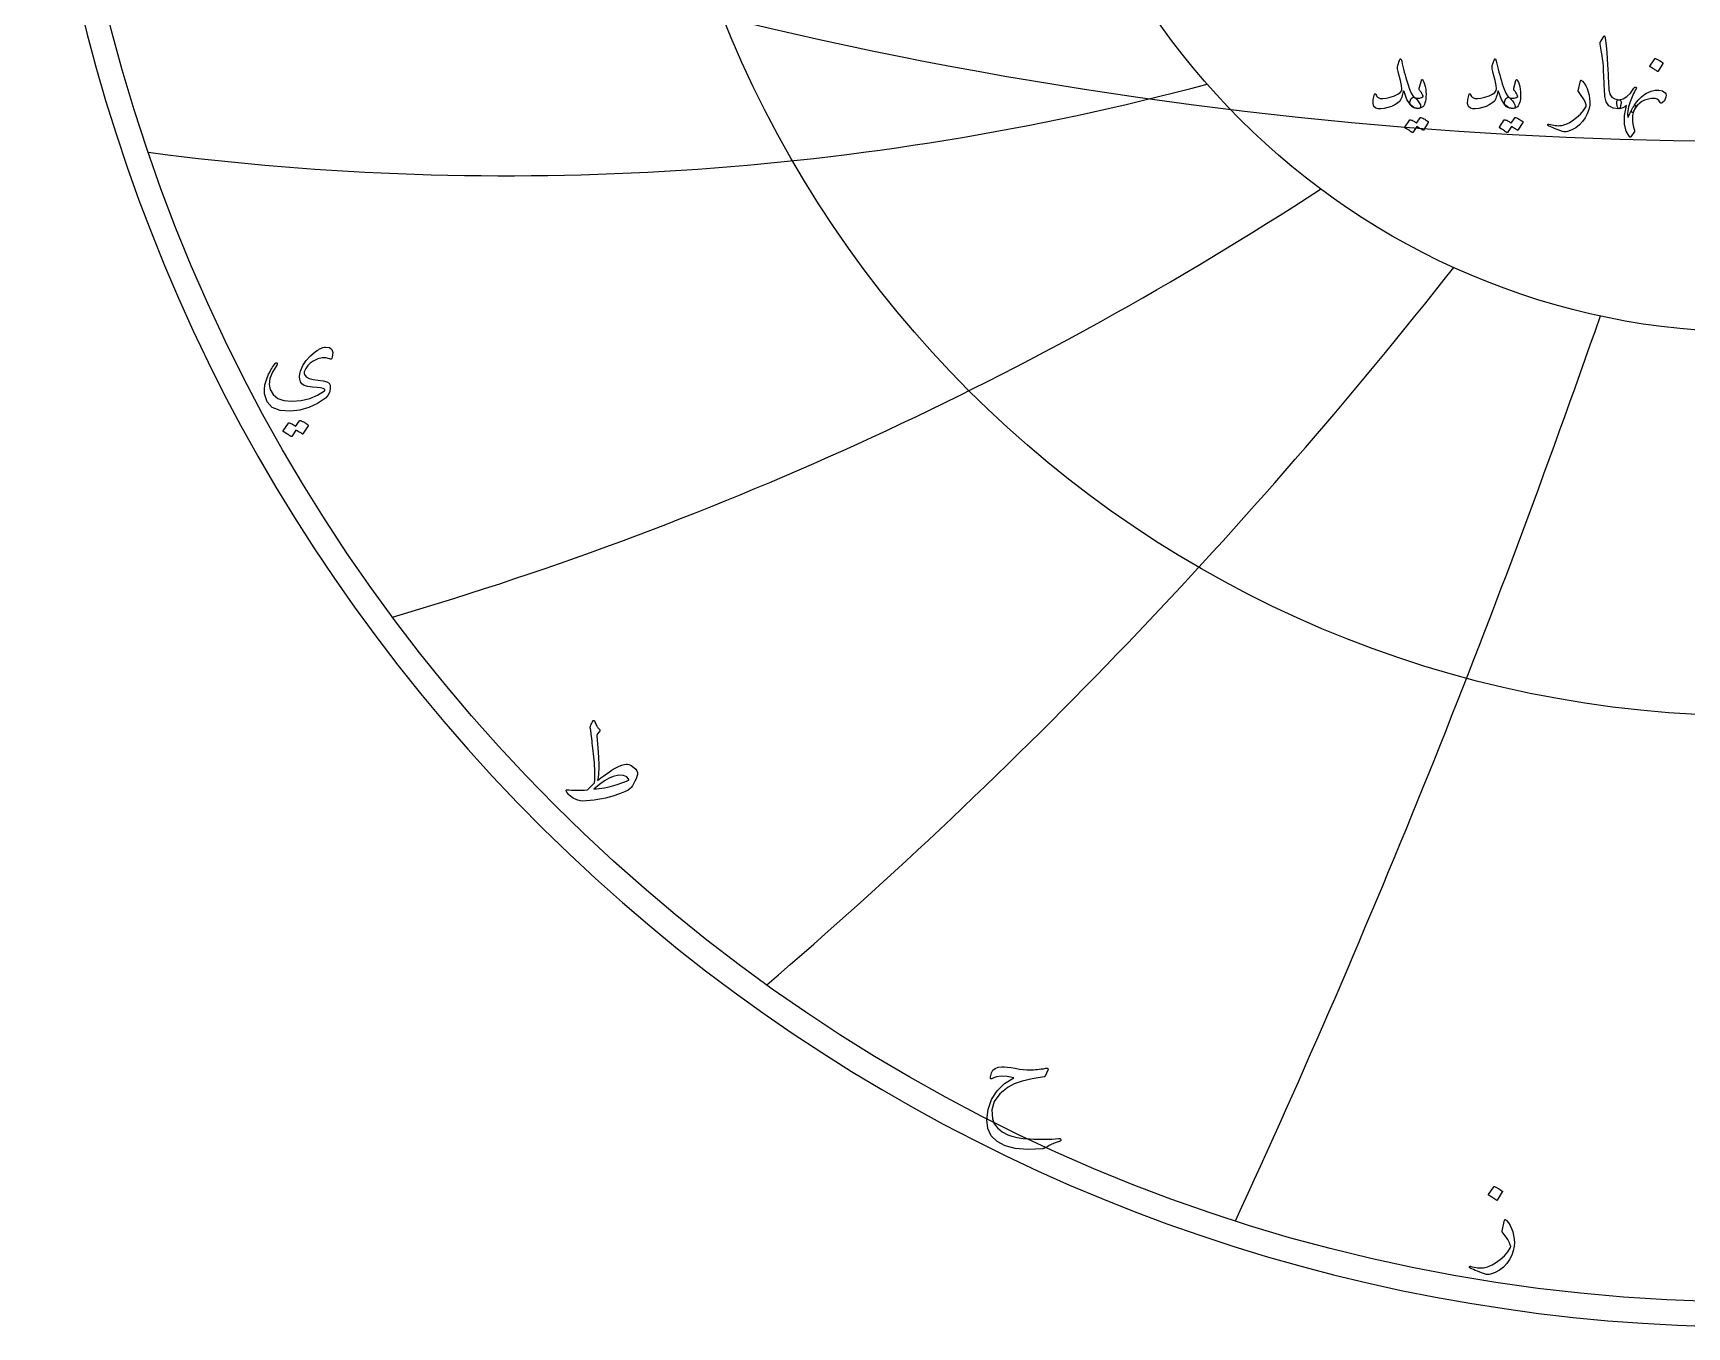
# Model space of a CAD drawing. Header units: millimetres. Extents: x -75 to 75, y -75 to 77.
# Drawn here: x -75.3 to -2.9, y -75.3 to -18.7 of the extents above; entities that cross this region are included whole.
import ezdxf

# ---------------------------------------------------------------- set-up
doc = ezdxf.new("R2010")
doc.units = ezdxf.units.MM
for name, color, linetype in [('CUT_OUTER', 1, 'Continuous'), ('ENGRAVE', 7, 'Continuous'), ('ENGRAVE_FINE', 8, 'Continuous'), ('TEXT', 5, 'Continuous')]:
    doc.layers.add(name, color=color, linetype=linetype)

msp = doc.modelspace()

# ---------------------------------------------------------------- linework, layer by layer
at = {"layer": 'CUT_OUTER'}
msp.add_arc((-0.0002, -0.0002), 75.3374, 146.249794, 87.803295, dxfattribs=at)
at = {"layer": 'ENGRAVE'}
for radius in [74.25, 48.6033, 31.8152]:
    msp.add_circle((0, 0), radius, dxfattribs=at)
for centre, radius, start, end in [((-54.6354, 94.6313), 119.5926, 262.4798, 284.872589), ((-102.7345, 102.7345), 153.2026, 286.350092, 303.144684), ((-188.36, 108.7497), 222.8638, 310.635652, 321.832047), ((-419.6752, 112.4516), 437.1898, 335.233573, 340.83177)]:
    msp.add_arc(centre, radius, start, end, dxfattribs=at)
at = {"layer": 'ENGRAVE_FINE'}
msp.add_arc((0, 166.8433), 190.2867, 247.195156, 292.804844, dxfattribs=at)
at = {"layer": 'TEXT'}
for points in [[(-6.5779, -18.869), (-6.5694, -18.8558), (-6.5614, -18.847), (-6.554, -18.8426), (-6.5472, -18.8426), (-6.5367, -18.8484), (-6.5274, -18.8657), (-6.5192, -18.8945), (-6.512, -18.9348), (-6.4758, -19.2628), (-6.4462, -19.5661), (-6.4231, -19.8446), (-6.4067, -20.0985), (-6.3961, -20.3156), (-6.3863, -20.5102), (-6.3774, -20.6822), (-6.3693, -20.8318), (-6.3623, -20.9589), (-6.3567, -21.0634), (-6.3525, -21.1455), (-6.3496, -21.205), (-6.3106, -21.3834), (-6.2244, -21.5146), (-6.091, -21.5986), (-5.9105, -21.6354), (-5.8602, -21.6486), (-5.8281, -21.6793), (-5.8141, -21.7276), (-5.8182, -21.7935), (-5.8388, -21.8972), (-5.8611, -21.9713), (-5.8849, -22.0158), (-5.9105, -22.0306), (-6.1646, -21.9971), (-6.3518, -21.8967), (-6.472, -21.7292), (-6.5252, -21.4949), (-6.5336, -21.3828), (-6.5411, -21.2704), (-6.5479, -21.1577), (-6.5538, -21.0448), (-6.5591, -20.9316), (-6.5642, -20.8181), (-6.569, -20.7043), (-6.5735, -20.5903), (-6.5818, -20.3728), (-6.5933, -20.177), (-6.6081, -20.0028), (-6.6262, -19.8504), (-6.6476, -19.704), (-6.6723, -19.5479), (-6.7003, -19.3823), (-6.7316, -19.2071), (-6.7357, -19.1755), (-6.7349, -19.1467), (-6.7291, -19.1206), (-6.7184, -19.0973)], [(-15.4216, -19.9492), (-15.3964, -20.0643), (-15.369, -20.1814), (-15.3393, -20.3003), (-15.3075, -20.4212), (-15.2734, -20.5446), (-15.2372, -20.671), (-15.1988, -20.8004), (-15.1582, -20.9328), (-15.0761, -21.171), (-15.0012, -21.35), (-14.9334, -21.4696), (-14.8728, -21.53), (-14.8198, -21.5659), (-14.7663, -21.6167), (-14.7122, -21.6823), (-14.6576, -21.7627), (-14.606, -21.8623), (-14.5917, -21.9373), (-14.6148, -21.9875), (-14.6752, -22.013), (-14.8703, -21.9933), (-15.0429, -21.8637), (-15.193, -21.6244), (-15.3206, -21.2753), (-15.3234, -21.2695), (-15.3272, -21.2654), (-15.3322, -21.263), (-15.3382, -21.2621), (-15.3426, -21.263), (-15.347, -21.2654), (-15.3514, -21.2695), (-15.3558, -21.2753), (-15.3681, -21.3318), (-15.3832, -21.3917), (-15.4011, -21.4548), (-15.4216, -21.5212), (-15.4441, -21.5841), (-15.4678, -21.6365), (-15.4925, -21.6785), (-15.5183, -21.71), (-15.611, -21.791), (-15.7268, -21.8626), (-15.8657, -21.9249), (-16.0276, -21.9779), (-16.1923, -22.0171), (-16.335, -22.0339), (-16.4558, -22.0281), (-16.5546, -21.9998), (-16.6391, -21.929), (-16.6775, -21.8044), (-16.6698, -21.626), (-16.616, -21.3939), (-16.6108, -21.3862), (-16.604, -21.3807), (-16.5954, -21.3774), (-16.5853, -21.3763), (-16.5732, -21.3777), (-16.5633, -21.3818), (-16.5557, -21.3887), (-16.5502, -21.3983), (-16.5293, -21.4468), (-16.5063, -21.4872), (-16.481, -21.5193), (-16.4536, -21.5432), (-16.3679, -21.575), (-16.2516, -21.5827), (-16.1045, -21.5662), (-15.9266, -21.5256), (-15.737, -21.4647), (-15.5896, -21.3961), (-15.4845, -21.3198), (-15.4216, -21.2358), (-15.4112, -21.1507), (-15.4282, -21.0053), (-15.4727, -20.7994), (-15.5446, -20.5332), (-15.5792, -20.393), (-15.5995, -20.2796), (-15.6055, -20.1932), (-15.5973, -20.1336), (-15.5139, -19.8965), (-15.5048, -19.8715), (-15.4952, -19.8537), (-15.485, -19.843), (-15.4743, -19.8394), (-15.4612, -19.8463), (-15.448, -19.8669), (-15.4348, -19.9012), (-15.4216, -19.9492)], [(-11.2808, -19.9492), (-11.2556, -20.0643), (-11.2281, -20.1814), (-11.1985, -20.3003), (-11.1666, -20.4212), (-11.1326, -20.5446), (-11.0964, -20.671), (-11.058, -20.8004), (-11.0173, -20.9328), (-10.9353, -21.171), (-10.8604, -21.35), (-10.7926, -21.4696), (-10.7319, -21.53), (-10.679, -21.5659), (-10.6254, -21.6167), (-10.5714, -21.6823), (-10.5168, -21.7627), (-10.4652, -21.8623), (-10.4509, -21.9373), (-10.4739, -21.9875), (-10.5343, -22.013), (-10.7294, -21.9933), (-10.9021, -21.8637), (-11.0522, -21.6244), (-11.1798, -21.2753), (-11.1826, -21.2695), (-11.1864, -21.2654), (-11.1913, -21.263), (-11.1974, -21.2621), (-11.2018, -21.263), (-11.2062, -21.2654), (-11.2106, -21.2695), (-11.2149, -21.2753), (-11.2273, -21.3318), (-11.2424, -21.3917), (-11.2602, -21.4548), (-11.2808, -21.5212), (-11.3033, -21.5841), (-11.3269, -21.6365), (-11.3516, -21.6785), (-11.3774, -21.71), (-11.4702, -21.791), (-11.586, -21.8626), (-11.7249, -21.9249), (-11.8868, -21.9779), (-12.0515, -22.0171), (-12.1942, -22.0339), (-12.3149, -22.0281), (-12.4137, -21.9998), (-12.4983, -21.929), (-12.5367, -21.8044), (-12.529, -21.626), (-12.4752, -21.3939), (-12.47, -21.3862), (-12.4631, -21.3807), (-12.4546, -21.3774), (-12.4445, -21.3763), (-12.4324, -21.3777), (-12.4225, -21.3818), (-12.4148, -21.3887), (-12.4093, -21.3983), (-12.3885, -21.4468), (-12.3654, -21.4872), (-12.3402, -21.5193), (-12.3127, -21.5432), (-12.2271, -21.575), (-12.1107, -21.5827), (-11.9636, -21.5662), (-11.7858, -21.5256), (-11.5961, -21.4647), (-11.4488, -21.3961), (-11.3437, -21.3198), (-11.2808, -21.2358), (-11.2704, -21.1507), (-11.2874, -21.0053), (-11.3319, -20.7994), (-11.4038, -20.5332), (-11.4383, -20.393), (-11.4587, -20.2796), (-11.4647, -20.1932), (-11.4565, -20.1336), (-11.373, -19.8965), (-11.364, -19.8715), (-11.3544, -19.8537), (-11.3442, -19.843), (-11.3335, -19.8394), (-11.3203, -19.8463), (-11.3072, -19.8669), (-11.294, -19.9012), (-11.2808, -19.9492)], [(-4.3428, -19.8438), (-4.3373, -19.8383), (-4.3297, -19.835), (-4.3198, -19.8339), (-4.3077, -19.835), (-4.2223, -19.8696), (-4.1419, -19.9119), (-4.0665, -19.9618), (-3.9959, -20.0194), (-3.9891, -20.0282), (-3.986, -20.037), (-3.9869, -20.0458), (-3.9915, -20.0546), (-4.1979, -20.3883), (-4.2056, -20.3963), (-4.2155, -20.3982), (-4.2276, -20.3941), (-4.2418, -20.3839), (-4.2542, -20.3751), (-4.2737, -20.362), (-4.3003, -20.3444), (-4.334, -20.3224), (-4.3755, -20.2961), (-4.4252, -20.2653), (-4.4831, -20.2302), (-4.5492, -20.1907), (-4.558, -20.1841), (-4.5624, -20.1775), (-4.5624, -20.1709), (-4.558, -20.1644)], [(-14.5346, -21.3675), (-14.5604, -21.3244), (-14.5851, -21.2874), (-14.6087, -21.2564), (-14.6312, -21.2314), (-14.6474, -21.21), (-14.6565, -21.1853), (-14.6584, -21.1573), (-14.6532, -21.126), (-14.561, -20.7923), (-14.5481, -20.7632), (-14.5313, -20.755), (-14.5108, -20.7676), (-14.4863, -20.8011), (-14.4496, -20.8721), (-14.4183, -20.958), (-14.3925, -21.0588), (-14.3722, -21.1743), (-14.3604, -21.2852), (-14.3557, -21.3939), (-14.3582, -21.5004), (-14.3678, -21.6046), (-14.3834, -21.6955), (-14.404, -21.7748), (-14.4295, -21.8426), (-14.46, -21.8988), (-14.4976, -21.9406), (-14.5489, -21.9735), (-14.614, -21.9976), (-14.6927, -22.013), (-14.7734, -22.016), (-14.8486, -22.0031), (-14.9183, -21.9743), (-14.9825, -21.9296), (-15.0322, -21.8728), (-15.0583, -21.8077), (-15.0607, -21.7345), (-15.0396, -21.6529), (-15.0059, -21.5863), (-14.9661, -21.5443), (-14.9202, -21.527), (-14.8684, -21.5344), (-14.7487, -21.5632), (-14.6444, -21.5662), (-14.5555, -21.5434), (-14.4819, -21.4949), (-14.4803, -21.482), (-14.4885, -21.4564), (-14.5066, -21.4183), (-14.5346, -21.3675)], [(-10.3938, -21.3675), (-10.4196, -21.3244), (-10.4443, -21.2874), (-10.4679, -21.2564), (-10.4904, -21.2314), (-10.5066, -21.21), (-10.5157, -21.1853), (-10.5176, -21.1573), (-10.5124, -21.126), (-10.4201, -20.7923), (-10.4073, -20.7632), (-10.3905, -20.755), (-10.3699, -20.7676), (-10.3455, -20.8011), (-10.3087, -20.8721), (-10.2774, -20.958), (-10.2516, -21.0588), (-10.2313, -21.1743), (-10.2195, -21.2852), (-10.2149, -21.3939), (-10.2173, -21.5004), (-10.2269, -21.6046), (-10.2426, -21.6955), (-10.2632, -21.7748), (-10.2887, -21.8426), (-10.3192, -21.8988), (-10.3568, -21.9406), (-10.4081, -21.9735), (-10.4731, -21.9976), (-10.5519, -22.013), (-10.6326, -22.016), (-10.7078, -22.0031), (-10.7775, -21.9743), (-10.8417, -21.9296), (-10.8914, -21.8728), (-10.9174, -21.8077), (-10.9199, -21.7345), (-10.8988, -21.6529), (-10.865, -21.5863), (-10.8252, -21.5443), (-10.7794, -21.527), (-10.7275, -21.5344), (-10.6079, -21.5632), (-10.5036, -21.5662), (-10.4147, -21.5434), (-10.3411, -21.4949), (-10.3395, -21.482), (-10.3477, -21.4564), (-10.3658, -21.4183), (-10.3938, -21.3675)], [(-7.5879, -20.8055), (-7.5854, -20.7975), (-7.5824, -20.7912), (-7.5788, -20.7865), (-7.5747, -20.7835), (-7.5623, -20.7824), (-7.5473, -20.7879), (-7.5294, -20.8), (-7.5088, -20.8186), (-7.4287, -20.9139), (-7.3595, -21.0239), (-7.3013, -21.1488), (-7.2541, -21.2885), (-7.2174, -21.4389), (-7.1949, -21.5871), (-7.1866, -21.7331), (-7.1927, -21.8769), (-7.2316, -22.0663), (-7.2959, -22.2479), (-7.3853, -22.4219), (-7.5, -22.5883), (-7.6373, -22.7389), (-7.7943, -22.8616), (-7.971, -22.9563), (-8.1675, -23.023), (-8.2202, -23.0342), (-8.2729, -23.0372), (-8.3256, -23.032), (-8.3783, -23.0186), (-8.4997, -22.9762), (-8.6094, -22.9368), (-8.7072, -22.9004), (-8.7932, -22.8671), (-8.8672, -22.8368), (-8.9288, -22.8095), (-8.9781, -22.7852), (-9.015, -22.7639), (-9.0227, -22.7573), (-9.0282, -22.7507), (-9.0315, -22.7441), (-9.0326, -22.7376), (-9.0317, -22.729), (-9.0293, -22.7211), (-9.0251, -22.7137), (-9.0194, -22.7068), (-9.012, -22.7016), (-9.0029, -22.6991), (-8.9922, -22.6994), (-8.9799, -22.7024), (-8.9047, -22.7226), (-8.8328, -22.7392), (-8.7641, -22.7522), (-8.6988, -22.7617), (-8.6363, -22.7676), (-8.5759, -22.7699), (-8.5177, -22.7687), (-8.4617, -22.7639), (-8.4059, -22.755), (-8.3481, -22.7414), (-8.2884, -22.7231), (-8.2268, -22.7002), (-8.1632, -22.6724), (-8.0978, -22.6393), (-8.0304, -22.601), (-7.9611, -22.5575), (-7.7665, -22.4175), (-7.5999, -22.2655), (-7.4614, -22.1014), (-7.3507, -21.9252), (-7.3436, -21.9109), (-7.3398, -21.8945), (-7.3392, -21.8758), (-7.342, -21.8549), (-7.3881, -21.7317), (-7.4605, -21.5948), (-7.5593, -21.4441), (-7.6845, -21.2797), (-7.69, -21.2693), (-7.6933, -21.2599), (-7.6944, -21.2517), (-7.6933, -21.2446)], [(-5.2079, -21.9955), (-5.2562, -22.0992), (-5.2913, -22.2084), (-5.3133, -22.3231), (-5.322, -22.4433), (-5.3182, -22.5685), (-5.3023, -22.698), (-5.2743, -22.832), (-5.2342, -22.9703), (-5.2293, -22.9887), (-5.2276, -23.0043), (-5.2293, -23.0172), (-5.2342, -23.0274), (-5.3923, -23.2513), (-5.4069, -23.2675), (-5.4198, -23.2766), (-5.431, -23.2785), (-5.4406, -23.2733), (-5.591, -23.0156), (-5.6646, -22.6991), (-5.6613, -22.324), (-5.5811, -21.8901), (-5.6577, -21.9515), (-5.7381, -21.9955), (-5.8224, -22.0218), (-5.9105, -22.0306), (-5.9294, -22.0248), (-5.9467, -22.0075), (-5.9623, -21.9787), (-5.9763, -21.9384), (-5.9843, -21.9141), (-5.9906, -21.8895), (-5.9953, -21.8647), (-5.9983, -21.8396), (-6.0005, -21.8145), (-6.0027, -21.7896), (-6.0049, -21.7651), (-6.0071, -21.7408), (-6.0043, -21.6963), (-5.9873, -21.6639), (-5.956, -21.6436), (-5.9105, -21.6354), (-5.7312, -21.5953), (-5.5625, -21.4971), (-5.4041, -21.3406), (-5.2562, -21.126), (-5.2361, -21.0988), (-5.2156, -21.0832), (-5.1944, -21.0791), (-5.1727, -21.0865), (-5.1568, -21.1005), (-5.1486, -21.1161), (-5.148, -21.1334), (-5.1552, -21.1524), (-5.194, -21.221), (-5.2315, -21.2907), (-5.2676, -21.3615), (-5.3023, -21.4334), (-5.3356, -21.5064), (-5.3676, -21.5805), (-5.3982, -21.6557), (-5.4274, -21.732), (-5.4922, -21.9397), (-5.5284, -22.1195), (-5.5361, -22.2713), (-5.5153, -22.395), (-5.5133, -22.3989), (-5.512, -22.4016), (-5.5111, -22.4033), (-5.5109, -22.4038), (-5.5106, -22.4033), (-5.5098, -22.4016), (-5.5084, -22.3989), (-5.5065, -22.395), (-5.4797, -22.3321), (-5.4521, -22.2704), (-5.4237, -22.2102), (-5.3945, -22.1513), (-5.3642, -22.0936), (-5.3325, -22.0366), (-5.2994, -21.9805), (-5.265, -21.9252), (-5.24, -21.8868), (-5.2178, -21.8637), (-5.1983, -21.856), (-5.1815, -21.8637), (-5.1733, -21.8802), (-5.1749, -21.9076), (-5.1865, -21.9461), (-5.2079, -21.9955)], [(-4.1013, -21.7583), (-4.1581, -21.6694), (-4.232, -21.609), (-4.3228, -21.5772), (-4.4306, -21.5739), (-4.4919, -21.5817), (-4.5525, -21.592), (-4.6126, -21.6048), (-4.6722, -21.62), (-4.7312, -21.6383), (-4.7896, -21.6601), (-4.8475, -21.6855), (-4.9049, -21.7144), (-5.0031, -21.7803), (-5.0959, -21.8725), (-5.1832, -21.9911), (-5.265, -22.136), (-5.2883, -22.1686), (-5.31, -22.1876), (-5.33, -22.1928), (-5.3484, -22.1843), (-5.3638, -22.1673), (-5.3704, -22.1469), (-5.3682, -22.1233), (-5.3572, -22.0964), (-5.3404, -22.061), (-5.3253, -22.0295), (-5.3119, -22.0018), (-5.3001, -21.9779), (-5.2897, -21.9576), (-5.2803, -21.9406), (-5.2721, -21.9268), (-5.265, -21.9164), (-5.2005, -21.8193), (-5.1343, -21.7298), (-5.0665, -21.648), (-4.9971, -21.5739), (-4.926, -21.5072), (-4.8533, -21.4477), (-4.7789, -21.3952), (-4.7029, -21.35), (-4.5078, -21.2613), (-4.3264, -21.2149), (-4.1587, -21.2108), (-4.0047, -21.249), (-3.9391, -21.2822), (-3.8916, -21.3247), (-3.8623, -21.3766), (-3.851, -21.4378), (-3.8576, -21.5212), (-3.8818, -21.6003), (-3.9235, -21.6749), (-3.9828, -21.7452), (-4.0215, -21.7756), (-4.0541, -21.788), (-4.0807, -21.7822), (-4.1013, -21.7583)], [(-14.6137, -22.4214), (-14.6082, -22.4159), (-14.6005, -22.4126), (-14.5906, -22.4115), (-14.5785, -22.4126), (-14.5353, -22.4288), (-14.4935, -22.4466), (-14.453, -22.4661), (-14.4139, -22.4873), (-14.3759, -22.5103), (-14.3387, -22.5356), (-14.3023, -22.563), (-14.2668, -22.5926), (-14.2599, -22.6017), (-14.2569, -22.6113), (-14.2577, -22.6215), (-14.2624, -22.6322), (-14.4732, -22.9659), (-14.4789, -22.9703), (-14.4874, -22.9703), (-14.4987, -22.9659), (-14.5127, -22.9571), (-14.5223, -22.949), (-14.5379, -22.9379), (-14.5596, -22.9238), (-14.5873, -22.9066), (-14.6214, -22.8862), (-14.662, -22.8622), (-14.7092, -22.8346), (-14.763, -22.8034), (-14.9298, -23.0625), (-14.9375, -23.0705), (-14.9474, -23.0724), (-14.9595, -23.0683), (-14.9737, -23.0581), (-14.9861, -23.0493), (-15.0056, -23.0362), (-15.0322, -23.0186), (-15.066, -22.9966), (-15.1074, -22.9703), (-15.1571, -22.9395), (-15.215, -22.9044), (-15.2811, -22.8649), (-15.288, -22.8583), (-15.291, -22.8517), (-15.2902, -22.8451), (-15.2855, -22.8385), (-15.0704, -22.518), (-15.0649, -22.5125), (-15.0572, -22.5092), (-15.0473, -22.5081), (-15.0352, -22.5092), (-14.9985, -22.5212), (-14.9628, -22.535), (-14.9282, -22.5508), (-14.8947, -22.5685), (-14.8623, -22.5878), (-14.831, -22.6086), (-14.8008, -22.6307), (-14.7718, -22.6541)], [(-10.4728, -22.4214), (-10.4674, -22.4159), (-10.4597, -22.4126), (-10.4498, -22.4115), (-10.4377, -22.4126), (-10.3945, -22.4288), (-10.3526, -22.4466), (-10.3122, -22.4661), (-10.273, -22.4873), (-10.235, -22.5103), (-10.1978, -22.5356), (-10.1615, -22.563), (-10.1259, -22.5926), (-10.1191, -22.6017), (-10.1161, -22.6113), (-10.1169, -22.6215), (-10.1216, -22.6322), (-10.3323, -22.9659), (-10.3381, -22.9703), (-10.3466, -22.9703), (-10.3579, -22.9659), (-10.3718, -22.9571), (-10.3815, -22.949), (-10.3971, -22.9379), (-10.4188, -22.9238), (-10.4465, -22.9066), (-10.4805, -22.8862), (-10.5211, -22.8622), (-10.5683, -22.8346), (-10.6221, -22.8034), (-10.789, -23.0625), (-10.7967, -23.0705), (-10.8066, -23.0724), (-10.8186, -23.0683), (-10.8329, -23.0581), (-10.8453, -23.0493), (-10.8648, -23.0362), (-10.8914, -23.0186), (-10.9251, -22.9966), (-10.9666, -22.9703), (-11.0162, -22.9395), (-11.0742, -22.9044), (-11.1403, -22.8649), (-11.1472, -22.8583), (-11.1502, -22.8517), (-11.1494, -22.8451), (-11.1447, -22.8385), (-10.9295, -22.518), (-10.924, -22.5125), (-10.9163, -22.5092), (-10.9065, -22.5081), (-10.8944, -22.5092), (-10.8576, -22.5212), (-10.8219, -22.535), (-10.7874, -22.5508), (-10.7539, -22.5685), (-10.7215, -22.5878), (-10.6902, -22.6086), (-10.66, -22.6307), (-10.6309, -22.6541)], [(-62.3626, -32.9785), (-62.5142, -32.9278), (-62.6834, -32.9258), (-62.8702, -32.9723), (-63.0745, -33.0675), (-63.2042, -33.1582), (-63.3123, -33.2666), (-63.3986, -33.3924), (-63.4633, -33.5359), (-63.4698, -33.5646), (-63.4703, -33.5944), (-63.4651, -33.6255), (-63.4539, -33.6577), (-63.3796, -33.7578), (-63.2549, -33.8333), (-63.0798, -33.8842), (-62.8544, -33.9106), (-62.6319, -33.9343), (-62.4703, -33.9773), (-62.3696, -34.0397), (-62.3298, -34.1214), (-62.3254, -34.2923), (-62.3591, -34.4445), (-62.4308, -34.578), (-62.5406, -34.6928), (-62.8892, -34.9308), (-63.2607, -35.1061), (-63.6551, -35.2188), (-64.0722, -35.2689), (-64.5277, -35.2373), (-64.8685, -35.1003), (-65.0945, -34.8579), (-65.2057, -34.5101), (-65.2122, -34.3193), (-65.1846, -34.112), (-65.1232, -33.8883), (-65.0277, -33.6483), (-64.9945, -33.5815), (-64.9604, -33.5171), (-64.9254, -33.4551), (-64.8895, -33.3954), (-64.8525, -33.3377), (-64.814, -33.2818), (-64.7741, -33.2276), (-64.7326, -33.1752), (-64.7104, -33.1536), (-64.6905, -33.1448), (-64.6729, -33.1489), (-64.6577, -33.1658), (-64.6492, -33.1869), (-64.6472, -33.208), (-64.6516, -33.2291), (-64.6624, -33.2502), (-64.855, -33.5605), (-64.9692, -33.8403), (-65.0049, -34.0897), (-64.9621, -34.3087), (-64.8246, -34.5394), (-64.6226, -34.7022), (-64.3562, -34.797), (-64.0254, -34.8239), (-63.6015, -34.7903), (-63.2197, -34.7033), (-62.8802, -34.5631), (-62.5827, -34.3696), (-62.5649, -34.3532), (-62.5582, -34.3368), (-62.5625, -34.3204), (-62.5781, -34.304), (-62.641, -34.2736), (-62.7502, -34.2478), (-62.9056, -34.2267), (-63.1073, -34.2104), (-63.3125, -34.1852), (-63.4692, -34.1378), (-63.5772, -34.0681), (-63.6366, -33.9762), (-63.6641, -33.8681), (-63.6717, -33.7548), (-63.6594, -33.6363), (-63.6272, -33.5125), (-63.5227, -33.2692), (-63.3778, -33.0452), (-63.1925, -32.8406), (-62.9668, -32.6553), (-62.9068, -32.6114), (-62.8486, -32.5733), (-62.7921, -32.5411), (-62.7373, -32.5148), (-62.6846, -32.494), (-62.6343, -32.4785), (-62.5863, -32.4682), (-62.5406, -32.4633), (-62.362, -32.48), (-62.2525, -32.5581), (-62.2121, -32.6978), (-62.2408, -32.8989), (-62.2625, -32.953), (-62.29, -32.9843), (-62.3234, -32.9928), (-62.3626, -32.9785)], [(-63.6741, -35.6811), (-63.6682, -35.6752), (-63.66, -35.6717), (-63.6495, -35.6705), (-63.6366, -35.6717), (-63.5905, -35.689), (-63.5459, -35.708), (-63.5027, -35.7288), (-63.461, -35.7513), (-63.4204, -35.7759), (-63.3808, -35.8029), (-63.342, -35.8321), (-63.3041, -35.8638), (-63.2967, -35.8734), (-63.2935, -35.8837), (-63.2944, -35.8945), (-63.2994, -35.9059), (-63.5242, -36.2619), (-63.5303, -36.2666), (-63.5394, -36.2666), (-63.5514, -36.2619), (-63.5664, -36.2525), (-63.5766, -36.2439), (-63.5933, -36.232), (-63.6164, -36.217), (-63.646, -36.1987), (-63.6823, -36.1768), (-63.7256, -36.1512), (-63.776, -36.1218), (-63.8333, -36.0886), (-64.0113, -36.3649), (-64.0195, -36.3734), (-64.0301, -36.3755), (-64.0429, -36.3711), (-64.0582, -36.3602), (-64.0713, -36.3509), (-64.0921, -36.3368), (-64.1205, -36.3181), (-64.1565, -36.2947), (-64.2007, -36.2666), (-64.2537, -36.2338), (-64.3155, -36.1963), (-64.386, -36.1542), (-64.3934, -36.1471), (-64.3966, -36.1401), (-64.3957, -36.1331), (-64.3907, -36.1261), (-64.1612, -35.7841), (-64.1554, -35.7783), (-64.1472, -35.7748), (-64.1366, -35.7736), (-64.1237, -35.7748), (-64.0845, -35.7875), (-64.0465, -35.8023), (-64.0096, -35.8191), (-63.9739, -35.838), (-63.9393, -35.8586), (-63.9059, -35.8807), (-63.8737, -35.9043), (-63.8427, -35.9293)], [(-50.9407, -49.0553), (-50.9184, -49.0043), (-50.8985, -48.9593), (-50.8809, -48.92), (-50.8657, -48.8867), (-50.8531, -48.8594), (-50.8435, -48.8386), (-50.8367, -48.8243), (-50.8329, -48.8164), (-50.825, -48.8062), (-50.8154, -48.7988), (-50.804, -48.7944), (-50.7908, -48.793), (-50.78, -48.7947), (-50.7709, -48.8), (-50.7636, -48.8088), (-50.758, -48.8211), (-50.7334, -48.8808), (-50.7112, -48.9335), (-50.6913, -48.9792), (-50.6737, -49.0178), (-50.6636, -49.0348), (-50.652, -49.0529), (-50.639, -49.0723), (-50.6245, -49.0927), (-50.6083, -49.1144), (-50.59, -49.1372), (-50.5696, -49.1613), (-50.5472, -49.1864), (-50.5332, -49.2119), (-50.5285, -49.2368), (-50.5332, -49.2611), (-50.5472, -49.2848), (-50.6362, -49.4019), (-50.6482, -49.4209), (-50.6561, -49.4405), (-50.6599, -49.4607), (-50.6596, -49.4815), (-50.614, -49.997), (-50.5847, -50.4148), (-50.5718, -50.7347), (-50.5753, -50.9569), (-50.5802, -51.0399), (-50.5853, -51.1156), (-50.5907, -51.184), (-50.5964, -51.245), (-50.6024, -51.299), (-50.6087, -51.3463), (-50.6153, -51.3868), (-50.6222, -51.4206), (-50.4821, -51.3135), (-50.3523, -51.2169), (-50.2327, -51.1308), (-50.1233, -51.0553), (-50.0245, -50.99), (-49.9366, -50.9347), (-49.8594, -50.8893), (-49.7931, -50.8539), (-49.6751, -50.8012), (-49.5648, -50.7602), (-49.462, -50.7309), (-49.3669, -50.7134), (-49.3165, -50.7119), (-49.2638, -50.7216), (-49.2088, -50.7424), (-49.1514, -50.7743), (-49.0378, -50.8548), (-48.9547, -50.9323), (-48.902, -51.007), (-48.8798, -51.0787), (-48.8812, -51.1586), (-48.8997, -51.2485), (-48.9351, -51.3483), (-48.9875, -51.4581), (-49.046, -51.5661), (-49.0999, -51.656), (-49.1491, -51.7277), (-49.1936, -51.7813), (-49.2849, -51.8489), (-49.4418, -51.9253), (-49.6643, -52.0105), (-49.9524, -52.1045), (-50.1129, -52.151), (-50.2761, -52.1923), (-50.442, -52.2283), (-50.6105, -52.259), (-50.781, -52.2848), (-50.953, -52.3059), (-51.1264, -52.3223), (-51.3013, -52.334), (-51.3653, -52.3211), (-51.426, -52.3059), (-51.4836, -52.2883), (-51.5379, -52.2684), (-51.5895, -52.2462), (-51.6392, -52.2216), (-51.6867, -52.1946), (-51.7322, -52.1654), (-51.8122, -52.1068), (-51.8786, -52.0483), (-51.9316, -51.9897), (-51.9711, -51.9312), (-51.9928, -51.8826), (-51.9969, -51.8492), (-51.9834, -51.8311), (-51.9524, -51.8281), (-51.8647, -51.8385), (-51.7703, -51.8463), (-51.6692, -51.8514), (-51.5613, -51.8539), (-51.4467, -51.8537), (-51.3253, -51.851), (-51.1973, -51.8455), (-51.0624, -51.8375), (-50.7533, -51.533), (-50.7476, -51.4107), (-50.7445, -51.2871), (-50.7441, -51.1624), (-50.7463, -51.0366), (-50.7508, -50.9092), (-50.7574, -50.7801), (-50.766, -50.6493), (-50.7767, -50.5166), (-50.7887, -50.3854), (-50.8013, -50.2584), (-50.8145, -50.1359), (-50.8283, -50.0178), (-50.842, -49.9038), (-50.8552, -49.7936), (-50.8678, -49.6872), (-50.8798, -49.5846), (-50.891, -49.4896), (-50.9014, -49.406), (-50.911, -49.3338), (-50.9196, -49.2731), (-50.9273, -49.2235), (-50.9342, -49.1847), (-50.9402, -49.1567), (-50.9454, -49.1396), (-50.9486, -49.1203), (-50.9489, -49.0998), (-50.9462, -49.0781), (-50.9407, -49.0553)], [(-49.9383, -51.2473), (-50.1195, -51.3226), (-50.3212, -51.4405), (-50.5434, -51.6013), (-50.7861, -51.8047), (-50.5509, -51.7756), (-50.3277, -51.7397), (-50.1165, -51.6971), (-49.9172, -51.6478), (-49.7303, -51.5923), (-49.556, -51.5313), (-49.3943, -51.4647), (-49.2451, -51.3925), (-49.3464, -51.2675), (-49.4957, -51.2017), (-49.693, -51.1949), (-49.9383, -51.2473)], [(-30.9172, -64.1056), (-31.0296, -64.3585), (-31.0399, -64.3752), (-31.0519, -64.3878), (-31.0656, -64.3963), (-31.0812, -64.4007), (-31.6008, -64.4827), (-32.0355, -64.5834), (-32.3853, -64.7028), (-32.6503, -64.841), (-33.0217, -65.144), (-33.2603, -65.4768), (-33.366, -65.8395), (-33.3388, -66.2321), (-33.2562, -66.4446), (-33.1163, -66.6326), (-32.919, -66.7959), (-32.6643, -66.9347), (-32.4854, -66.9967), (-32.2627, -67.0471), (-31.996, -67.0857), (-31.6854, -67.1127), (-31.5203, -67.1206), (-31.3575, -67.1255), (-31.1971, -67.1276), (-31.039, -67.1267), (-30.8839, -67.1232), (-30.7322, -67.1173), (-30.5841, -67.1091), (-30.4395, -67.0986), (-30.4055, -67.0963), (-30.3786, -67.0986), (-30.3587, -67.1056), (-30.3458, -67.1173), (-30.3388, -67.1317), (-30.3364, -67.1466), (-30.3388, -67.1621), (-30.3458, -67.1782), (-30.3509, -67.1869), (-30.3569, -67.194), (-30.3638, -67.1998), (-30.3716, -67.204), (-30.3799, -67.2077), (-30.3885, -67.2116), (-30.3975, -67.2159), (-30.4067, -67.2204), (-30.5416, -67.2634), (-30.6608, -67.3082), (-30.7641, -67.3548), (-30.8516, -67.4031), (-30.9077, -67.4379), (-30.9588, -67.4675), (-31.0049, -67.4918), (-31.046, -67.5108), (-31.0816, -67.5254), (-31.111, -67.5366), (-31.1343, -67.5442), (-31.1514, -67.5483), (-31.7919, -67.572), (-32.3364, -67.526), (-32.7849, -67.4104), (-33.1374, -67.2251), (-33.3921, -66.971), (-33.5425, -66.6536), (-33.5888, -66.2731), (-33.5308, -65.8293), (-33.3774, -65.3823), (-33.1374, -65.0014), (-32.8107, -64.6867), (-32.3973, -64.4382), (-32.6901, -64.3823), (-32.9453, -64.3691), (-33.1631, -64.3987), (-33.3435, -64.471), (-33.3593, -64.4768), (-33.3739, -64.4803), (-33.3874, -64.4815), (-33.3997, -64.4803), (-33.4099, -64.4765), (-33.4172, -64.4698), (-33.4216, -64.4601), (-33.4231, -64.4475), (-33.4167, -64.3893), (-33.4067, -64.3316), (-33.3932, -64.2745), (-33.3763, -64.218), (-33.3165, -64.1083), (-33.2217, -64.0272), (-33.0917, -63.9748), (-32.9266, -63.951), (-32.8221, -63.9519), (-32.6912, -63.9639), (-32.534, -63.9871), (-32.3505, -64.0213), (-32.1611, -64.0556), (-31.9863, -64.0787), (-31.8262, -64.0907), (-31.6807, -64.0916), (-31.6107, -64.0885), (-31.5367, -64.084), (-31.4585, -64.078), (-31.3762, -64.0705), (-31.2899, -64.0613), (-31.1994, -64.05), (-31.1049, -64.0367), (-31.0062, -64.0213), (-30.9497, -64.0196), (-30.9161, -64.033), (-30.9052, -64.0617), (-30.9172, -64.1056)], [(-11.3933, -69.2071), (-11.3874, -69.2013), (-11.3792, -69.1978), (-11.3687, -69.1966), (-11.3558, -69.1978), (-11.2647, -69.2347), (-11.179, -69.2797), (-11.0985, -69.333), (-11.0232, -69.3945), (-11.0159, -69.4039), (-11.0127, -69.4132), (-11.0136, -69.4226), (-11.0185, -69.432), (-11.2387, -69.7879), (-11.2469, -69.7964), (-11.2574, -69.7985), (-11.2703, -69.7941), (-11.2855, -69.7833), (-11.2987, -69.7739), (-11.3195, -69.7598), (-11.3479, -69.7411), (-11.3839, -69.7177), (-11.4281, -69.6896), (-11.4811, -69.6568), (-11.5428, -69.6193), (-11.6134, -69.5772), (-11.6228, -69.5701), (-11.6274, -69.5631), (-11.6274, -69.5561), (-11.6228, -69.5491)], [(-10.9155, -70.6638), (-10.9129, -70.6553), (-10.9096, -70.6486), (-10.9058, -70.6436), (-10.9014, -70.6404), (-10.8883, -70.6392), (-10.8722, -70.6451), (-10.8531, -70.658), (-10.8312, -70.6779), (-10.7457, -70.7795), (-10.6719, -70.8969), (-10.6099, -71.0301), (-10.5595, -71.1791), (-10.5203, -71.3395), (-10.4963, -71.4976), (-10.4875, -71.6533), (-10.494, -71.8067), (-10.5355, -72.0087), (-10.604, -72.2025), (-10.6995, -72.3881), (-10.8218, -72.5655), (-10.9682, -72.7262), (-11.1356, -72.8571), (-11.3242, -72.9581), (-11.5338, -73.0292), (-11.59, -73.0412), (-11.6462, -73.0444), (-11.7024, -73.0388), (-11.7586, -73.0245), (-11.8881, -72.9793), (-12.0051, -72.9373), (-12.1094, -72.8985), (-12.2012, -72.8629), (-12.2801, -72.8306), (-12.3458, -72.8014), (-12.3984, -72.7755), (-12.4378, -72.7528), (-12.446, -72.7458), (-12.4518, -72.7388), (-12.4553, -72.7318), (-12.4565, -72.7247), (-12.4556, -72.7157), (-12.453, -72.7072), (-12.4486, -72.6993), (-12.4424, -72.6919), (-12.4345, -72.6864), (-12.4249, -72.6838), (-12.4135, -72.684), (-12.4003, -72.6873), (-12.3201, -72.7088), (-12.2434, -72.7265), (-12.1702, -72.7404), (-12.1005, -72.7505), (-12.0338, -72.7568), (-11.9694, -72.7593), (-11.9073, -72.758), (-11.8476, -72.7528), (-11.788, -72.7433), (-11.7264, -72.7288), (-11.6627, -72.7094), (-11.597, -72.6849), (-11.5292, -72.6552), (-11.4594, -72.6199), (-11.3875, -72.5791), (-11.3136, -72.5327), (-11.1061, -72.3834), (-10.9284, -72.2212), (-10.7805, -72.0462), (-10.6626, -71.8582), (-10.655, -71.843), (-10.6509, -71.8254), (-10.6503, -71.8055), (-10.6532, -71.7833), (-10.7024, -71.6518), (-10.7797, -71.5058), (-10.8851, -71.345), (-11.0185, -71.1697), (-11.0244, -71.1586), (-11.0279, -71.1486), (-11.0291, -71.1398), (-11.0279, -71.1322)]]:
    msp.add_lwpolyline(points, close=True, dxfattribs=at)

doc.saveas('drawing.dxf')
